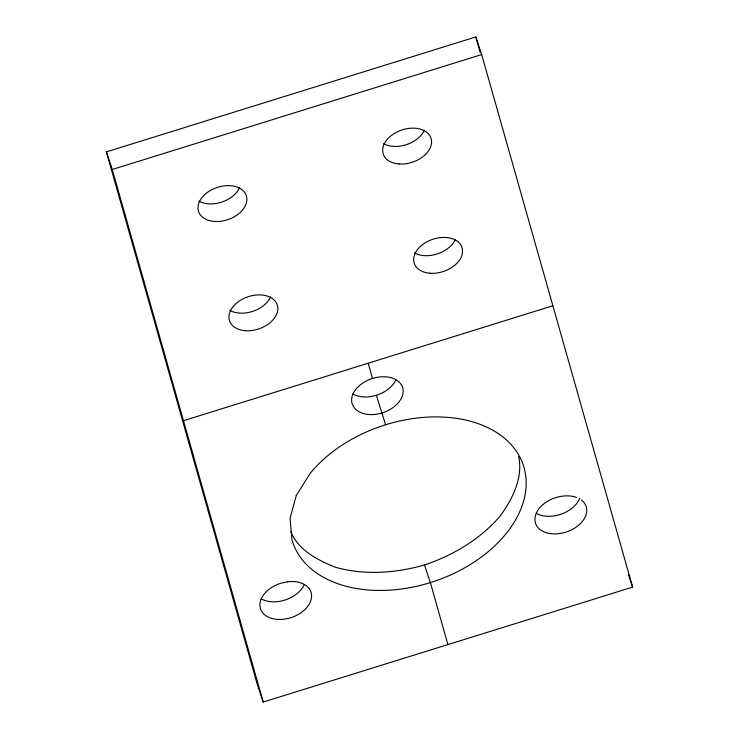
<?xml version="1.0" encoding="UTF-8"?>
<svg xmlns="http://www.w3.org/2000/svg" width="739" height="739" viewBox="0 0 739 739"><rect width="100%" height="100%" fill="white"/><g stroke="black" fill="none" stroke-linecap="round" stroke-linejoin="round"><path stroke-width="1.11" d="M290.88 531.711C298.464 550.518 318.019 560.319 335.848 567.395C364.992 575.367 395.614 573.187 424.454 564.984C453.238 555.266 479.925 539.424 499.961 516.339C512.376 499.148 523.24 478.216 518.686 456.416M106.379 151.883L475.787 36.95L481.68 54.566L632.621 587.117L263.213 702.05L257.32 684.434L106.379 151.883L112.273 169.499L263.213 702.05M112.273 169.499L481.68 54.566M183.466 420.703L552.883 305.761M628.464 574.683L632.621 587.117M376.354 395.273L385.61 424.768M424.454 564.984L430.347 582.591L447.917 644.584M475.787 36.95L480.184 52.46M368.179 363.237L372.493 378.46M239.639 187.651A25.154 16.96 -18.5 0 1 198.911 201.11M304.256 584.651A26.576 17.921 -18.5 0 1 261.218 598.876M581.334 500.007A26.659 17.976 -18.5 0 1 566.554 531.932A26.659 17.976 -18.5 0 1 535.507 515.36A26.659 17.976 -18.5 0 1 576.531 497.439M455.316 239.445A25.154 16.96 -18.5 0 1 414.588 252.914M395.836 379.846A26.521 17.884 -18.5 0 1 352.9 394.035M424.343 130.175A25.154 16.96 -18.5 0 1 383.615 143.643M270.613 296.921A25.154 16.96 -18.5 0 1 229.875 310.38M579.829 498.123A26.659 17.976 -18.5 0 1 536.218 513.309M296.293 495.49L290.094 518.131L291.933 539.784A121.565 81.974 -18.5 0 0 459.621 570.563A121.565 81.974 -18.5 0 0 497.301 432.952A121.565 81.974 -18.5 0 0 310.103 473.413L296.293 495.49M287.573 581.769L280.848 583.228A26.576 17.921 -18.5 0 0 264.802 614.922A26.576 17.921 -18.5 0 0 308.311 605.518A26.576 17.921 -18.5 0 0 287.573 581.769M402.533 386.857L400.556 383.615A26.521 17.884 -18.5 0 0 369.232 379.634A26.521 17.884 -18.5 0 0 352.06 403.549L354.184 407.734A26.521 17.884 -18.5 0 0 385.509 411.715A26.521 17.884 -18.5 0 0 402.681 387.799L402.533 386.857M214.43 221.441A25.154 16.96 -18.5 0 0 246.438 196.094A25.154 16.96 -18.5 0 0 206.412 193.165A25.154 16.96 -18.5 0 0 214.43 221.441M430.098 273.245A25.154 16.96 -18.5 0 0 462.115 247.898A25.154 16.96 -18.5 0 0 422.089 244.969A25.154 16.96 -18.5 0 0 430.098 273.245M399.134 163.975A25.154 16.96 -18.5 0 0 431.142 138.627A25.154 16.96 -18.5 0 0 391.116 135.699A25.154 16.96 -18.5 0 0 399.134 163.975M245.394 330.712A25.154 16.96 -18.5 0 0 277.402 305.364A25.154 16.96 -18.5 0 0 237.376 302.436A25.154 16.96 -18.5 0 0 245.394 330.712"/></g></svg>
